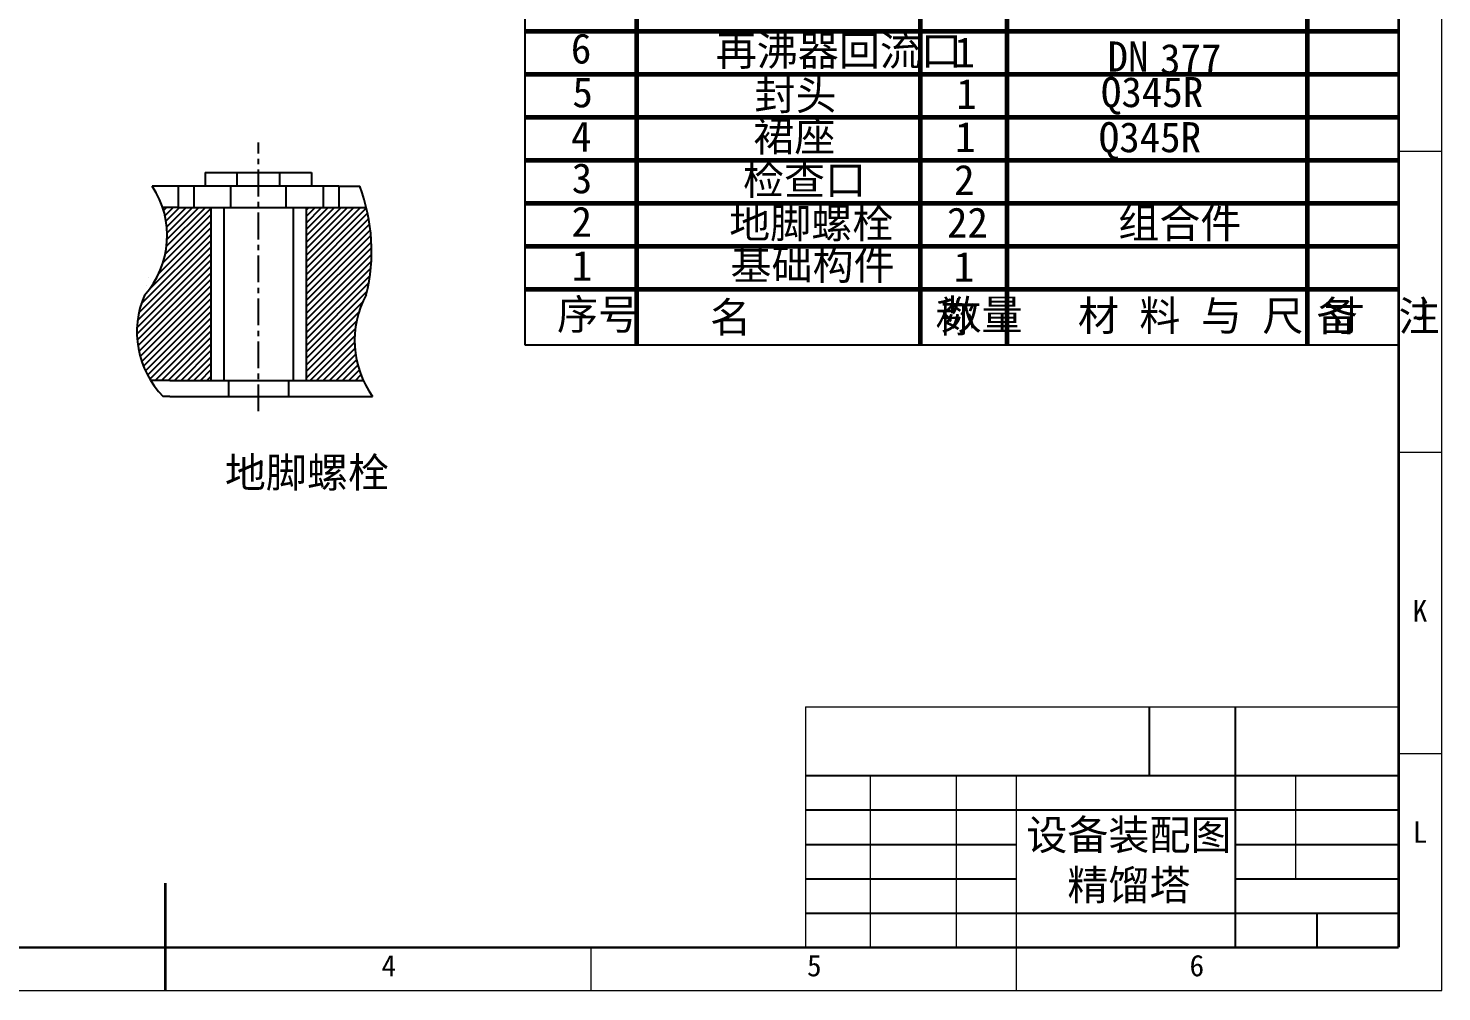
# Model space of a CAD drawing. Header units: inches. Extents: x -3009 to -2355, y -2780 to -1953.
# Drawn here: x -2728.8 to -2399.9, y -2779.9 to -2555.7 of the extents above; entities that cross this region are included whole.
import ezdxf

# ---------------------------------------------------------------- set-up
doc = ezdxf.new("R2010")
doc.units = ezdxf.units.IN
doc.header["$MEASUREMENT"] = 0
doc.header["$PDSIZE"] = -5
doc.linetypes.add('CENTER', pattern=[2, 1.25, -0.25, 0.25, -0.25])
doc.layers.get('0').update_dxf_attribs({"lineweight": 25})
for name, color, linetype, lineweight in [('A图框', 7, 'Continuous', 18), ('A标题栏', 7, 'Continuous', 18), ('中心线', 1, 'CENTER', 25), ('图框和标题栏', 7, 'Continuous', 25), ('文字', 7, 'Continuous', 25), ('文字说明', 7, 'Continuous', 25), ('框线', 7, 'Continuous', 60), ('设备轮廓', 7, 'Continuous', 25)]:
    doc.layers.add(name, color=color, linetype=linetype, lineweight=lineweight)
doc.styles.add('工程字', font='')
doc.styles.add('文字7', font='')
doc.styles.add('样式 1', font='')
doc.styles.get('工程字').set_extended_font_data('宋体')
doc.styles.get('文字7').set_extended_font_data('宋体')
doc.styles.get('样式 1').set_extended_font_data('宋体')

msp = doc.modelspace()

# ---------------------------------------------------------------- hatches: boundary and pattern name
at = {"layer": '中心线', "ltscale": 10, "true_color": 0x7aafdf}
h = msp.add_hatch(dxfattribs=at)
h.set_pattern_fill('ANSI31', color=143, style=0, pattern_type=0)
h.set_pattern_definition([(45, (0, 0), (-0.75130096, 0.75130096), [])])
edge = h.paths.add_edge_path(flags=0)
edge.add_line((-2686.27606, -2597.38512), (-2690.2562, -2597.38512))
edge.add_line((-2690.2562, -2597.38512), (-2693.91361, -2597.38512))
edge.add_line((-2693.91361, -2597.38512), (-2697.49305, -2597.38512))
edge.add_arc((-2717.21574, -2603.94898), 20.78626, -41.7009218, 18.4078201, ccw=False)
edge.add_arc((-2681.93116, -2626.35603), 21.54661, 156.5363581, 211.5081694)
edge.add_line((-2700.30106, -2637.61672), (-2695.83871, -2637.61672))
edge.add_line((-2695.83871, -2637.61672), (-2686.27606, -2637.61672))
edge.add_line((-2686.27606, -2637.61672), (-2686.27606, -2597.38512))
edge = h.paths.add_edge_path(flags=0)
edge.add_line((-2650.099, -2597.38512), (-2664.11641, -2597.38512))
edge.add_line((-2664.11641, -2597.38512), (-2664.11641, -2637.61672))
edge.add_line((-2664.11641, -2637.61672), (-2650.82766, -2637.61672))
edge.add_arc((-2630.6833, -2628.38968), 22.15702, 151.1965432, 204.6099512, ccw=False)
edge.add_arc((-2691.28051, -2607.5497), 42.4174, 346.1351581, 373.8648419)

# ---------------------------------------------------------------- linework, layer by layer
at = {"ltscale": 20}
msp.add_line((-2656.47886, -2597.38512), (-2650.099, -2597.38512), dxfattribs=at)
at = {"layer": 'A图框'}
for p, q in [((-2399.89091, -2779.58975), (-2399.89091, -1953.58975)), ((-2597.89091, -2769.58975), (-2597.89091, -2779.58975)), ((-2498.89091, -2769.58975), (-2498.89091, -2779.58975)), ((-2993.89091, -2779.58975), (-2399.89091, -2779.58975))]:
    msp.add_line(p, q, dxfattribs=at)
at = {"layer": 'A图框', "ltscale": 10}
for p, q in [((-2399.89091, -2584.33975), (-2409.89091, -2584.33975)), ((-2399.89091, -2654.42308), (-2409.89091, -2654.42308)), ((-2399.89091, -2654.42308), (-2409.89091, -2654.42308)), ((-2399.89091, -2724.50642), (-2409.89091, -2724.50642)), ((-3008.89091, -2779.58975), (-2399.89091, -2779.58975))]:
    msp.add_line(p, q, dxfattribs=at)
at = {"layer": 'A图框'}
for points in [[(-2409.89091, -2769.58975, 0.6, 0.6, 0), (-2409.89091, -1963.58975, 0.6, 0.6, 0)], [(-2696.89091, -2754.58975, 0.6, 0.6, 0), (-2696.89091, -2779.58975, 0.6, 0.6, 0)], [(-2983.89091, -2769.58975, 0.6, 0.6, 0), (-2409.89091, -2769.58975, 0.6, 0.6, 0)]]:
    msp.add_lwpolyline(points, format="xyseb", dxfattribs=at)
for p in [(-2597.89091, -2769.58975), (-2498.89091, -2769.58975)]:
    msp.add_point(p, dxfattribs=at)
at = {"layer": 'A标题栏'}
for p, q in [((-2547.89091, -2713.58975), (-2409.89091, -2713.58975)), ((-2547.89091, -2713.58975), (-2547.89091, -2769.58975)), ((-2532.89091, -2729.58975), (-2532.89091, -2769.58975)), ((-2512.89091, -2729.58975), (-2512.89091, -2769.58975)), ((-2498.89091, -2729.58975), (-2498.89091, -2769.58975)), ((-2433.89091, -2729.58975), (-2433.89091, -2729.58975)), ((-2433.89091, -2729.58975), (-2433.89091, -2753.58975))]:
    msp.add_line(p, q, dxfattribs=at)
at = {"layer": 'A标题栏', "lineweight": 25}
for p, q in [((-2467.89091, -2729.58975), (-2467.89091, -2713.58975)), ((-2447.89091, -2769.58975), (-2447.89091, -2713.58975)), ((-2547.89091, -2729.58975), (-2409.89091, -2729.58975)), ((-2547.89091, -2737.58975), (-2409.89091, -2737.58975)), ((-2547.89091, -2745.58975), (-2498.89091, -2745.58975)), ((-2447.89091, -2745.58975), (-2409.89091, -2745.58975)), ((-2547.89091, -2753.58975), (-2498.89091, -2753.58975)), ((-2447.89091, -2753.58975), (-2409.89091, -2753.58975)), ((-2547.89091, -2761.58975), (-2409.89091, -2761.58975)), ((-2428.89091, -2769.58975), (-2428.89091, -2761.58975))]:
    msp.add_line(p, q, dxfattribs=at)
at = {"layer": '中心线', "ltscale": 5}
msp.add_line((-2675.19624, -2644.79937), (-2675.19624, -2582.28269), dxfattribs=at)
at = {"layer": '图框和标题栏'}
for p, q in [((-2613.21056, -2416.38187), (-2613.21056, -2629.38187)), ((-2409.89091, -2416.38187), (-2409.89091, -2629.38187)), ((-2613.21056, -2629.38187), (-2409.89091, -2629.38187)), ((-2521.26397, -2629.38187), (-2409.89091, -2629.38187))]:
    msp.add_line(p, q, dxfattribs=at)
at = {"layer": '框线'}
for p, q in [((-2587.21056, -2416.38187), (-2587.21056, -2629.38187)), ((-2521.26397, -2416.38187), (-2521.26397, -2629.38187)), ((-2501.09689, -2416.38187), (-2501.09689, -2629.38187)), ((-2431.19836, -2416.38187), (-2431.19836, -2629.38187)), ((-2613.21056, -2556.38187), (-2409.89091, -2556.38187)), ((-2613.21056, -2566.38187), (-2409.89091, -2566.38187)), ((-2613.21056, -2576.38187), (-2409.89091, -2576.38187)), ((-2613.21056, -2586.38187), (-2409.89091, -2586.38187)), ((-2613.21056, -2596.38187), (-2409.89091, -2596.38187)), ((-2613.21056, -2606.38187), (-2409.89091, -2606.38187)), ((-2613.21056, -2616.38187), (-2409.89091, -2616.38187))]:
    msp.add_line(p, q, dxfattribs=at)
at = {"layer": '设备轮廓', "ltscale": 5}
for p, q in [((-2687.56692, -2589.20972), (-2662.82556, -2589.20972)), ((-2687.56692, -2589.20972), (-2687.56692, -2592.43685)), ((-2680.1983, -2589.20972), (-2680.1983, -2592.43685)), ((-2670.19418, -2592.43685), (-2670.19418, -2589.20972)), ((-2662.82556, -2589.20972), (-2662.82556, -2592.43685)), ((-2656.47886, -2592.43685), (-2693.91361, -2592.43685)), ((-2693.91361, -2592.43685), (-2693.91361, -2597.38512)), ((-2690.2562, -2592.43685), (-2690.2562, -2597.38512)), ((-2681.65051, -2597.38512), (-2681.65051, -2592.43685)), ((-2668.74197, -2597.38512), (-2668.74197, -2592.43685)), ((-2660.13628, -2592.43685), (-2660.13628, -2597.38512)), ((-2656.47886, -2592.43685), (-2656.47886, -2597.38512)), ((-2693.91361, -2597.38512), (-2690.2562, -2597.38512)), ((-2690.2562, -2597.38512), (-2656.47886, -2597.38512)), ((-2686.27606, -2597.38512), (-2686.27606, -2637.61672)), ((-2683.26407, -2597.38512), (-2683.26407, -2637.61672)), ((-2667.12841, -2597.38512), (-2667.12841, -2637.61672)), ((-2664.11641, -2597.38512), (-2664.11641, -2637.61672)), ((-2695.83871, -2637.61672), (-2700.30106, -2637.61672)), ((-2695.83871, -2637.61672), (-2664.11641, -2637.61672)), ((-2664.11641, -2637.61672), (-2650.82766, -2637.61672)), ((-2695.83871, -2641.38171), (-2697.37413, -2641.38171)), ((-2695.83871, -2641.38171), (-2648.63158, -2641.38171))]:
    msp.add_line(p, q, dxfattribs=at)
at = {"layer": '设备轮廓', "ltscale": 20}
for p, q in [((-2693.94813, -2592.43685), (-2699.90852, -2592.43685)), ((-2656.47886, -2592.43685), (-2651.64672, -2592.43685))]:
    msp.add_line(p, q, dxfattribs=at)
at = {"layer": '设备轮廓', "ltscale": 10}
for p, q in [((-2693.91361, -2597.38512), (-2697.49305, -2597.38512)), ((-2683.26407, -2597.38512), (-2650.0989, -2597.38512))]:
    msp.add_line(p, q, dxfattribs=at)
at = {"layer": '设备轮廓', "ltscale": 200}
for p, q in [((-2682.18836, -2637.61672), (-2682.18836, -2641.38171)), ((-2675.19624, -2637.61672), (-2668.20412, -2637.61672)), ((-2668.20412, -2637.61672), (-2668.20412, -2641.38171))]:
    msp.add_line(p, q, dxfattribs=at)
at = {"layer": '设备轮廓', "ltscale": 10}
for centre, radius, start, end in [((-2717.21574, -2603.94898), 20.78626, 318.2990801, 33.6303997), ((-2691.28052, -2607.5497), 42.4174, 346.1351584, 20.8724631), ((-2630.6833, -2628.38968), 22.15702, 151.1965455, 215.8992503), ((-2681.93116, -2626.35603), 21.54661, 156.5363631, 224.2153385)]:
    msp.add_arc(centre, radius, start, end, dxfattribs=at)

# ---------------------------------------------------------------- texts
at = {"layer": 'A图框', "char_height": 5, "width": 10, "attachment_point": 5, "style": '工程字'}
for s, insert in [('J', (-2404.94672, -2621.08638)), ('K', (-2404.94672, -2691.25304)), ('L', (-2404.94672, -2742.7351)), ('4', (-2644.86884, -2773.83945)), ('5', (-2545.86884, -2773.83945)), ('6', (-2456.86884, -2773.83945))]:
    msp.add_mtext(s, dxfattribs=dict(at, insert=insert))
at = {"layer": '图框和标题栏', "style": '文字7'}
for s, p in [('6', (-2602.5099, -2563.88259)), ('5', (-2602.16139, -2574.0758)), ('4', (-2602.48869, -2584.362)), ('3', (-2602.30118, -2594.07901)), ('2', (-2602.35515, -2604.18001)), ('1', (-2602.29798, -2614.43041)), ('序号', (-2605.72823, -2625.77378)), ('数量', (-2516.50257, -2625.84727))]:
    msp.add_text(s, height=7, dxfattribs=at).set_placement(p)
at = {"layer": '图框和标题栏', "char_height": 7, "attachment_point": 7, "style": '文字7'}
for s, insert, width in [('名         称', (-2570.13488, -2627.20599), 96.0837989), ('材 料 与 尺 寸', (-2484.55809, -2626.87116), 103.7094972), ('备  注', (-2429.02813, -2626.89373), 43.5251397)]:
    msp.add_mtext(s, dxfattribs=dict(at, insert=insert, width=width))
at = {"layer": '文字', "lineweight": 25, "ltscale": 15, "insert": (-2472.66967, -2749.58986), "char_height": 7, "attachment_point": 5, "style": '样式 1'}
msp.add_mtext_dynamic_manual_height_columns('设备装配图\\P精馏塔', width=48.0440483, gutter_width=15, heights=[0], dxfattribs=at)
at = {"layer": '文字说明', "style": '文字7'}
for s, p in [('再沸器回流口', (-2568.80368, -2564.35502)), ('1', (-2513.28605, -2564.76043)), ('DN', (-2477.64189, -2565.75565)), ('377', (-2465.42988, -2566.30397)), ('封头', (-2559.79184, -2574.69615)), ('1', (-2512.83854, -2574.44284)), ('Q345R', (-2479.18536, -2574.02573)), ('裙座', (-2560.06574, -2584.30013)), ('1', (-2513.10603, -2584.45852)), ('Q345R', (-2479.68751, -2584.52512)), ('检查口', (-2562.46355, -2594.40639)), ('2', (-2513.33867, -2594.45514)), ('地脚螺栓', (-2565.68235, -2604.51887)), ('22', (-2515.00902, -2604.37711)), ('组合件', (-2475.14459, -2604.50054)), ('基础构件', (-2565.37381, -2614.17063)), ('1', (-2513.41219, -2614.68488))]:
    msp.add_text(s, height=7, dxfattribs=at).set_placement(p)
at = {"layer": '设备轮廓', "style": '文字7'}
msp.add_text('地脚螺栓', height=7, dxfattribs=at).set_placement((-2683.01907, -2662.55254))

doc.saveas('drawing.dxf')
